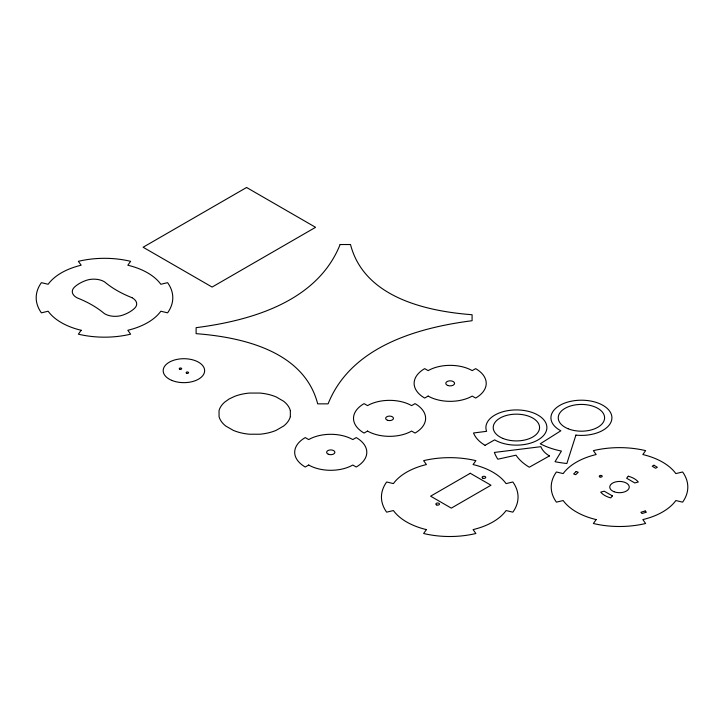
<?xml version="1.0" encoding="UTF-8"?>
<svg xmlns="http://www.w3.org/2000/svg" width="724" height="724" viewBox="0 0 724 724"><rect width="100%" height="100%" fill="white"/><g stroke="black" fill="none" stroke-linecap="round" stroke-linejoin="round"><path stroke-width="1.09" d="M290.342 416.689L290.342 410.589M485.08 445.296L494.637 439.866A30.489 17.602 0 0 0 543.751 435.305A30.489 17.602 0 0 0 520.049 410.056A30.489 17.602 0 0 0 486.619 431.323L473.523 432.988A44.915 25.928 0 0 0 485.026 445.323M290.333 416.689A36.761 21.222 0 0 1 283.627 426.029L276.17 430.346A36.761 21.222 0 0 1 259.97 434.219L249.418 434.219A36.77 21.231 0 0 1 233.228 430.337L225.761 426.038A36.779 21.231 0 0 1 219.064 416.689L219.046 410.589A36.562 21.114 0 0 1 224.748 402.082L229.218 398.933L234.676 396.345A36.562 21.114 0 0 1 249.418 393.06L259.979 393.06A36.779 21.231 0 0 1 276.161 396.933L283.627 401.241A36.77 21.231 0 0 1 290.333 410.589M575.906 435.115L566.865 463.505A80.491 46.472 0 0 1 555.036 461.704L561.435 451.061A60.979 35.205 0 0 1 540.258 443.776L560.838 430.789A30.489 17.602 0 0 1 567.01 402.291A30.489 17.602 0 0 1 611.545 415.078A30.489 17.602 0 0 1 575.906 435.115M340.108 244.531C317.411 301.456 251.481 320.587 196.113 327.664L196.113 333.664C243.065 337.23 304.171 351.421 317.691 403.856L328.09 403.856C350.787 346.932 416.716 327.8 472.084 320.723L472.084 314.723C425.133 311.157 364.027 296.967 350.507 244.531L340.108 244.531M81.16 330.271L78.364 334.171A68.291 39.431 0 0 0 130.628 334.171L127.831 330.271A60.979 35.205 0 0 0 160.828 311.22L167.588 312.84A68.291 39.431 0 0 0 167.588 282.659L160.828 284.279A60.979 35.205 0 0 0 127.831 265.219L130.628 261.319A68.291 39.431 0 0 0 78.364 261.319L81.16 265.219A60.979 35.205 0 0 0 48.155 284.279L41.395 282.659A68.291 39.431 0 0 0 41.395 312.84L48.155 311.22A60.979 35.205 0 0 0 81.16 330.271M426.418 529.606L423.612 533.507A68.291 39.431 0 0 0 475.885 533.507L473.08 529.606A60.979 35.205 0 0 0 506.085 510.547L512.845 512.167A68.291 39.431 0 0 0 512.845 481.985L506.085 483.605A60.979 35.205 0 0 0 473.08 464.555L475.885 460.654A68.291 39.431 0 0 0 423.612 460.654L426.418 464.555A60.979 35.205 0 0 0 393.413 483.605L386.652 481.985A68.291 39.431 0 0 0 386.652 512.167L393.413 510.547A60.979 35.205 0 0 0 426.418 529.606M596.169 519.588L593.372 523.497A68.291 39.431 0 0 0 645.636 523.497L642.84 519.588A60.979 35.205 0 0 0 675.845 500.537L682.605 502.157A68.291 39.431 0 0 0 682.605 471.976L675.845 473.596A60.979 35.205 0 0 0 642.84 454.536L645.636 450.636A68.291 39.431 0 0 0 593.372 450.636L596.169 454.536A60.979 35.205 0 0 0 563.172 473.596L556.412 471.976A68.291 39.431 0 0 0 556.412 502.157L563.172 500.537A60.979 35.205 0 0 0 596.169 519.588M612.377 495.895L610.739 497.913A20.734 11.973 0 0 1 600.712 492.121L604.214 491.18L612.377 495.895M628.269 476.22L626.631 478.238L634.794 482.953L638.296 482.003A20.734 11.973 0 0 0 628.269 476.22M576.123 471.541L573.643 473.967L575.743 474.682L578.223 472.256L576.123 471.541M246.585 187.489L143.108 247.237L212.096 287.066L315.574 227.318L246.585 187.489M308.705 465.025L305.257 467.016A36.046 20.806 0 0 1 305.257 437.586L308.705 439.577A31.168 17.991 0 0 1 352.787 439.577L356.235 437.586A36.046 20.806 0 0 1 356.235 467.016L352.787 465.025A31.168 17.991 0 0 1 308.705 465.025M367.53 431.07L364.072 433.061A36.046 20.806 0 0 1 364.072 403.63L367.53 405.621A31.168 17.991 0 0 1 411.603 405.621L415.051 403.63A36.046 20.806 0 0 1 415.051 433.061L411.603 431.07A31.168 17.991 0 0 1 367.53 431.07M428.137 396.073L424.689 398.064A36.046 20.806 0 0 1 424.689 368.634L428.137 370.625A31.168 17.991 0 0 1 472.211 370.625L475.659 368.634A36.046 20.806 0 0 1 475.659 398.064L472.211 396.073A31.168 17.991 0 0 1 428.137 396.073M470.274 473.279L430.608 496.184L451.305 508.13L490.972 485.225L470.274 473.279M549.435 455.939L529.307 467.215A60.979 35.205 0 0 1 516.04 455.17L497.831 459.215A80.491 46.472 0 0 1 494.365 452.437L540.873 446.681A32.924 19.014 0 0 0 549.435 455.939M653.971 465.233L652.206 466.202L655.555 468.247L657.329 467.279L653.971 465.233M645.22 510.972L640.894 512.266L642.016 513.515L646.342 512.221L645.22 510.972M131.958 297.673L131.406 297.446A103.478 59.739 0 0 1 104.998 282.215L104.165 281.627A14.634 8.453 0 0 0 86.21 280.378A35.205 20.326 0 0 0 74.409 287.193A14.634 8.453 0 0 0 76.563 297.555L77.586 298.044A103.478 59.739 0 0 1 103.994 313.284L104.826 313.872A14.634 8.453 0 0 0 122.772 315.121A35.205 20.326 0 0 0 134.583 308.297A14.634 8.453 0 0 0 132.42 297.944L131.958 297.673M600.024 476.971A1.466 0.842 0 0 0 602.223 476.238A1.466 0.842 0 0 0 600.024 475.505A1.466 0.842 0 0 0 600.024 476.971M614.033 491.732A9.756 5.629 0 0 0 629.237 487.469A9.756 5.629 0 0 0 615.246 482.003A9.756 5.629 0 0 0 614.033 491.732M568.059 428.735A23.168 13.376 0 0 0 604.504 419.024A23.168 13.376 0 0 0 571.716 405.657A23.168 13.376 0 0 0 568.059 428.735M502.954 438.436A23.168 13.376 0 0 0 539.461 428.807A23.168 13.376 0 0 0 506.764 415.368A23.168 13.376 0 0 0 502.954 438.436M171.742 380.372A20.734 11.973 0 0 0 204.53 371.91A20.734 11.973 0 0 0 175.452 359.747A20.734 11.973 0 0 0 171.742 380.372M328.316 454.238A4.145 2.398 0 0 0 334.868 452.545A4.145 2.398 0 0 0 329.058 450.12A4.145 2.398 0 0 0 328.316 454.238M387.612 420.3A3.901 2.253 0 0 0 393.467 418.345A3.901 2.253 0 0 0 387.612 416.391A3.901 2.253 0 0 0 387.612 420.3M447.975 385.548A4.389 2.534 0 0 0 454.563 383.349A4.389 2.534 0 0 0 447.975 381.159A4.389 2.534 0 0 0 447.975 385.548M436.753 504.972A1.828 1.059 0 0 0 439.495 504.058A1.828 1.059 0 0 0 436.753 503.144A1.828 1.059 0 0 0 436.753 504.972M186.674 373.249A1.222 0.706 0 0 0 188.575 372.715A1.222 0.706 0 0 0 186.819 372.036A1.222 0.706 0 0 0 186.674 373.249M179.851 369.294A1.222 0.706 0 0 0 181.679 368.688A1.222 0.706 0 0 0 179.851 368.073A1.222 0.706 0 0 0 179.851 369.294M482.999 478.265A1.828 1.059 0 0 0 485.741 477.351A1.828 1.059 0 0 0 482.999 476.437A1.828 1.059 0 0 0 482.999 478.265"/></g></svg>
